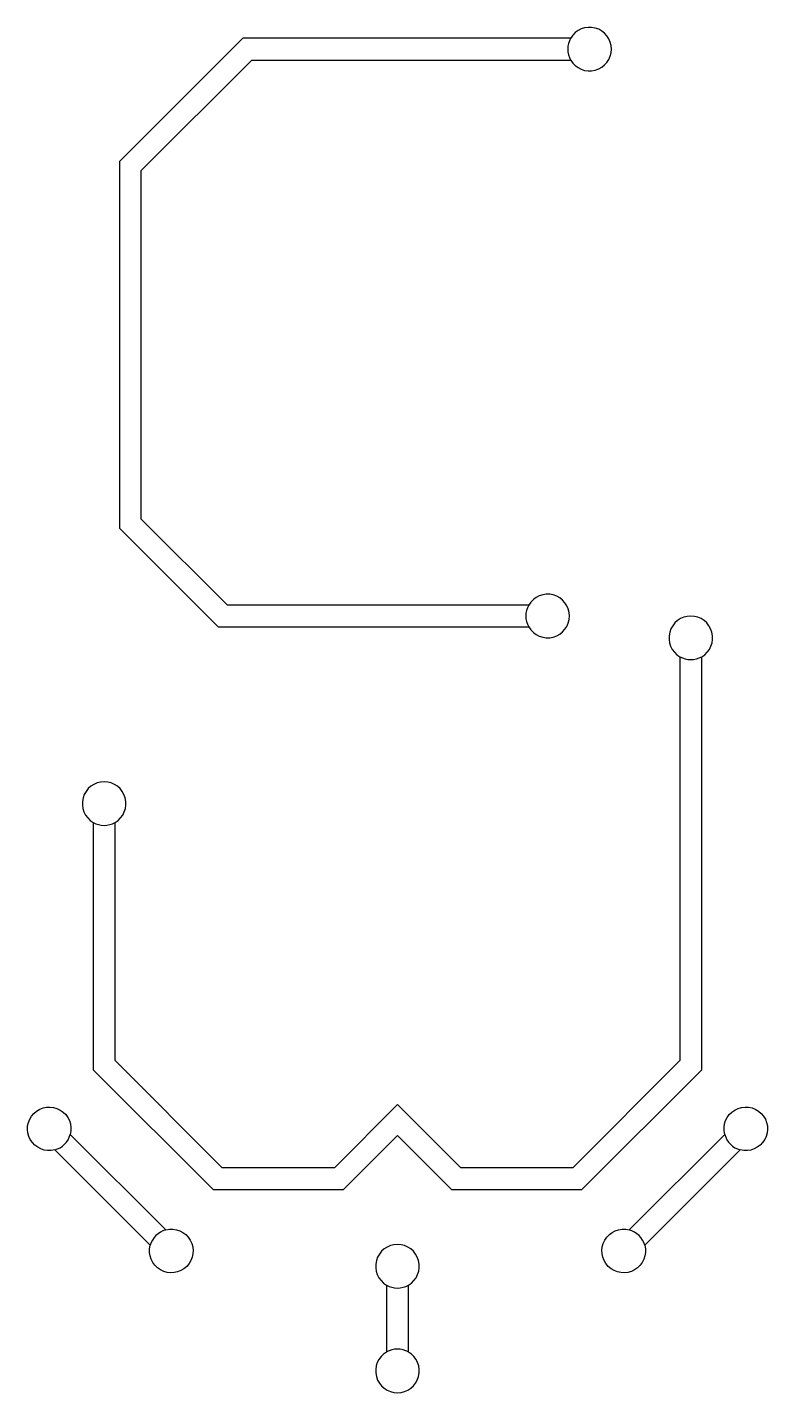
# Model space of a CAD drawing. Header units: inches. Extents: x 0.44 to 1.29, y 0.11 to 1.67.
import ezdxf

# ---------------------------------------------------------------- set-up
doc = ezdxf.new("R2010")
doc.units = ezdxf.units.IN
doc.header["$MEASUREMENT"] = 0
doc.layers.get('0').update_dxf_attribs({"true_color": 0xffffff})

msp = doc.modelspace()

# ---------------------------------------------------------------- linework, layer by layer
for points in [[(1.0644, 1.6625), (0.6888, 1.6625), (0.5475, 1.5212), (0.5475, 1.1008), (0.6608, 0.9875), (1.0164, 0.9875, 3.732051), (1.0164, 1.0125), (0.6712, 1.0125), (0.5725, 1.1112), (0.5725, 1.5108), (0.6992, 1.6375), (1.0644, 1.6375, 3.732051)], [(0.5175, 0.7633), (0.5175, 0.4798), (0.6548, 0.3425), (0.804, 0.3425), (0.866, 0.4045), (0.928, 0.3425), (1.0772, 0.3425), (1.2145, 0.4798), (1.2145, 0.9533, 3.732051), (1.1895, 0.9533), (1.1895, 0.4902), (1.0668, 0.3675), (0.9384, 0.3675), (0.866, 0.4398), (0.7937, 0.3675), (0.6652, 0.3675), (0.5425, 0.4902), (0.5425, 0.7633, 3.732051)], [(0.4912, 0.4055), (0.6006, 0.2961, -3.732051), (0.5829, 0.2785), (0.4735, 0.3879, -3.732051)], [(1.1315, 0.2961), (1.2409, 0.4055, -3.732051), (1.2586, 0.3879), (1.1492, 0.2785, -3.732051)], [(0.8535, 0.2328), (0.8535, 0.1561, 3.732051), (0.8785, 0.1561), (0.8785, 0.2328, 3.732051)]]:
    msp.add_lwpolyline(points, format="xyb", close=True)
for points in [[(0.6992, 1.6375), (1.0644, 1.6375, 3.732051), (1.0644, 1.6625), (0.6888, 1.6625)], [(0.6608, 0.9875), (1.0164, 0.9875, 3.732051), (1.0164, 1.0125), (0.6712, 1.0125)], [(1.2145, 0.4798), (1.2145, 0.9533, 3.732051), (1.1895, 0.9533), (1.1895, 0.4902)], [(0.8535, 0.2328), (0.8535, 0.1561, 3.732051), (0.8785, 0.1561), (0.8785, 0.2328)]]:
    msp.add_lwpolyline(points, format="xyb")
for centre, start, end in [((1.086, 1.65), 150, 210), ((1.038, 1), 150, 210), ((1.202, 0.975), 240, 300), ((0.53, 0.785), 240, 300), ((0.467, 0.412), 285, 345), ((1.265, 0.412), 195, 255), ((0.607, 0.272), 105, 165), ((1.125, 0.272), 15, 75), ((0.866, 0.2545), 240, 300), ((0.866, 0.1345), 60, 120)]:
    msp.add_arc(centre, 0.025, start, end)

doc.saveas('drawing.dxf')
